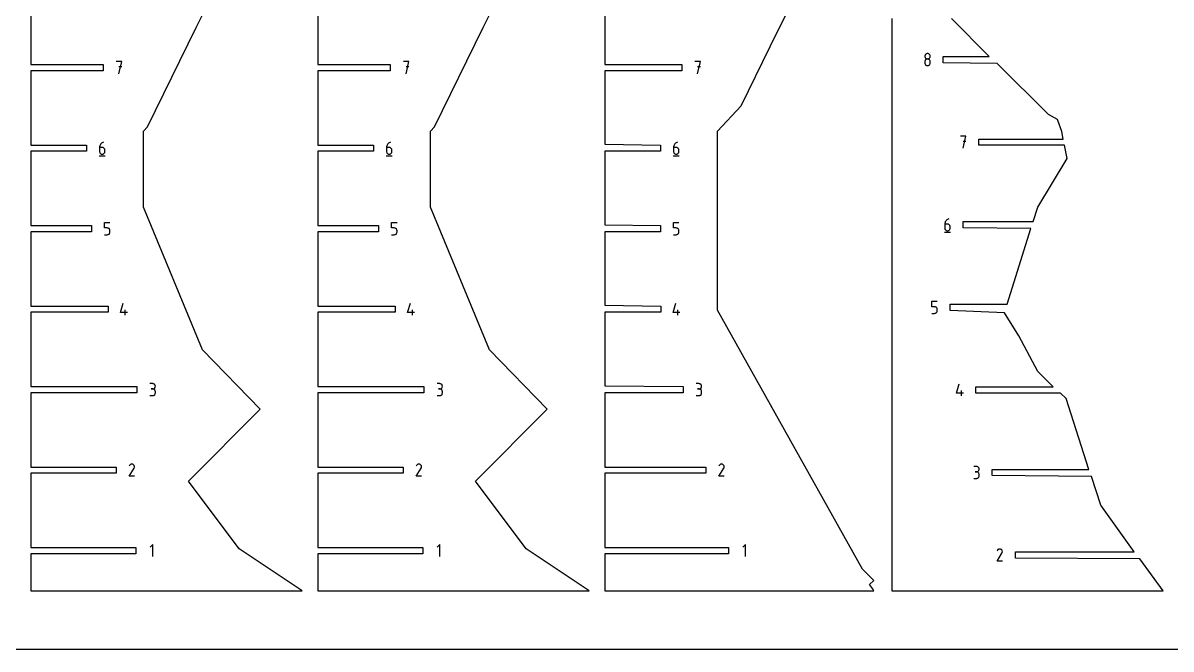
# Model space of a CAD drawing. Extents: x 0 to 980, y 0 to 700.
# Drawn here: x 238.7 to 467.4, y 0 to 124.7 of the extents above; entities that cross this region are included whole.
import ezdxf

# ---------------------------------------------------------------- set-up
doc = ezdxf.new("R2010")
doc.units = 0

msp = doc.modelspace()

# ---------------------------------------------------------------- linework, layer by layer
at = {"layer": 'annotation', "color": 1}
for p, q in [((258.364781, 117.043771), (257.29753, 117.043771)), ((257.831231, 114.643771), (258.364781, 117.043771)), ((315.539846, 117.043746), (314.472594, 117.043746)), ((315.006295, 114.643746), (315.539846, 117.043746)), ((373.636908, 117.043776), (372.569656, 117.043776)), ((373.103357, 114.643776), (373.636908, 117.043776)), ((418.371721, 118.202664), (418.363121, 118.107234)), ((418.363121, 118.107234), (418.363121, 118.107234)), ((418.363121, 118.107234), (418.371726, 118.011356)), ((418.371721, 117.135815), (418.363121, 117.039982)), ((418.363121, 117.039982), (418.363121, 116.774486)), ((418.363121, 116.774486), (418.363121, 116.774486)), ((418.363121, 116.774486), (418.371726, 116.67866)), ((418.396509, 118.292578), (418.371721, 118.202664)), ((418.396509, 117.226043), (418.371721, 117.135815)), ((418.371726, 118.011356), (418.396527, 117.921094)), ((418.371726, 116.67866), (418.396527, 116.588535)), ((418.435972, 118.37545), (418.396509, 118.292578)), ((418.435972, 117.309152), (418.396509, 117.226043)), ((418.396527, 117.921094), (418.436006, 117.837959)), ((418.488595, 118.449757), (418.435972, 118.37545)), ((418.488595, 117.383628), (418.435972, 117.309152)), ((418.436006, 117.837959), (418.488644, 117.763464)), ((418.552861, 118.513973), (418.488595, 118.449757)), ((418.552861, 117.447957), (418.488595, 117.383628)), ((418.488644, 117.763464), (418.552923, 117.699122)), ((418.627257, 118.566573), (418.552861, 118.513973)), ((418.627257, 117.500626), (418.552861, 117.447957)), ((418.552923, 117.699122), (418.627324, 117.646446)), ((418.710267, 118.606033), (418.627257, 118.566573)), ((418.710267, 117.540121), (418.627257, 117.500626)), ((418.627324, 117.646446), (418.710328, 117.606947)), ((418.800376, 118.630827), (418.710267, 118.606033)), ((418.800376, 117.564927), (418.710267, 117.540121)), ((418.710328, 117.606947), (418.800416, 117.582138)), ((418.89607, 118.63943), (418.800376, 118.630827)), ((418.89607, 117.573533), (418.800376, 117.564927)), ((418.800416, 117.582138), (418.89607, 117.573533)), ((418.991763, 118.630827), (418.89607, 118.63943)), ((418.89607, 118.63943), (418.89607, 118.63943)), ((418.89607, 117.573533), (418.991724, 117.582138)), ((418.991763, 117.564932), (418.89607, 117.573533)), ((418.89607, 117.573533), (418.89607, 117.573533)), ((418.89607, 117.573533), (418.89607, 117.573533)), ((418.991724, 117.582138), (419.081812, 117.606947)), ((419.081873, 118.606033), (418.991763, 118.630827)), ((419.081873, 117.540138), (418.991763, 117.564932)), ((419.081812, 117.606947), (419.164816, 117.646446)), ((419.164883, 118.566573), (419.081873, 118.606033)), ((419.164883, 117.500659), (419.081873, 117.540138)), ((419.164816, 117.646446), (419.239216, 117.699122)), ((419.239278, 118.513973), (419.164883, 118.566573)), ((419.239278, 117.448006), (419.164883, 117.500659)), ((419.239216, 117.699122), (419.303495, 117.763464)), ((419.303545, 118.449757), (419.239278, 118.513973)), ((419.303545, 117.383689), (419.239278, 117.448006)), ((419.303495, 117.763464), (419.356134, 117.837959)), ((419.356167, 118.37545), (419.303545, 118.449757)), ((419.356167, 117.309219), (419.303545, 117.383689)), ((419.356134, 117.837959), (419.395613, 117.921094)), ((419.39563, 118.292578), (419.356167, 118.37545)), ((419.39563, 117.226104), (419.356167, 117.309219)), ((419.395613, 117.921094), (419.420414, 118.011356)), ((419.395613, 116.588535), (419.420414, 116.67866)), ((419.420419, 118.202664), (419.39563, 118.292578)), ((419.420419, 117.135855), (419.39563, 117.226104)), ((419.420414, 118.011356), (419.429018, 118.107234)), ((419.420414, 116.67866), (419.429018, 116.774486)), ((419.429018, 118.107234), (419.420419, 118.202664)), ((419.429018, 117.039982), (419.420419, 117.135855)), ((419.429018, 118.107234), (419.429018, 118.107234)), ((419.429018, 116.774486), (419.429018, 117.039982)), ((419.429018, 117.039982), (419.429018, 117.039982)), ((258.364781, 115.975014), (257.831231, 115.975014)), ((315.539846, 115.974989), (315.006295, 115.974989)), ((373.636908, 115.975019), (373.103357, 115.975019)), ((418.396527, 116.588535), (418.436006, 116.505601)), ((418.436006, 116.505601), (418.488644, 116.431344)), ((418.488644, 116.431344), (418.552923, 116.367252)), ((418.552923, 116.367252), (418.627324, 116.314812)), ((418.627324, 116.314812), (418.710328, 116.275514)), ((418.710328, 116.275514), (418.800416, 116.250844)), ((418.800416, 116.250844), (418.89607, 116.24229)), ((418.89607, 116.24229), (418.991724, 116.250844)), ((418.89607, 116.24229), (418.89607, 116.24229)), ((418.991724, 116.250844), (419.081812, 116.275514)), ((419.081812, 116.275514), (419.164816, 116.314812)), ((419.164816, 116.314812), (419.239216, 116.367252)), ((419.239216, 116.367252), (419.303495, 116.431344)), ((419.303495, 116.431344), (419.356134, 116.505601)), ((419.356134, 116.505601), (419.395613, 116.588535)), ((254.230542, 100.663782), (254.136798, 100.53859)), ((254.341177, 100.774886), (254.230542, 100.663782)), ((254.467264, 100.86997), (254.341177, 100.774886)), ((254.607364, 100.9471), (254.467264, 100.86997)), ((254.760041, 101.004344), (254.607364, 100.9471)), ((254.760041, 101.004344), (254.760041, 101.004344)), ((311.405597, 100.663757), (311.311853, 100.538565)), ((311.516231, 100.774861), (311.405597, 100.663757)), ((311.642318, 100.869944), (311.516231, 100.774861)), ((311.782418, 100.947074), (311.642318, 100.869944)), ((311.935095, 101.004319), (311.782418, 100.947074)), ((311.935095, 101.004319), (311.935095, 101.004319)), ((368.580652, 100.663788), (368.486908, 100.538595)), ((368.691286, 100.774892), (368.580652, 100.663788)), ((368.817373, 100.869975), (368.691286, 100.774892)), ((368.957474, 100.947105), (368.817373, 100.869975)), ((369.11015, 101.004349), (368.957474, 100.947105)), ((369.11015, 101.004349), (369.11015, 101.004349)), ((426.519007, 102.190454), (425.451755, 102.190454)), ((425.985456, 99.790454), (426.519007, 102.190454)), ((426.519007, 101.121697), (425.985456, 101.121697)), ((253.97129, 100.097808), (253.959489, 99.935587)), ((253.959489, 99.935587), (253.959489, 99.137895)), ((254.492437, 99.935587), (253.959489, 99.935587)), ((253.959489, 99.137895), (253.959489, 99.137895)), ((253.959489, 99.137895), (253.968093, 99.042022)), ((253.968093, 99.042022), (253.992894, 98.951773)), ((254.005734, 100.25367), (253.97129, 100.097808)), ((253.992894, 98.951773), (254.032374, 98.868658)), ((254.061383, 100.401242), (254.005734, 100.25367)), ((254.032374, 98.868658), (254.085012, 98.794187)), ((254.136798, 100.53859), (254.061383, 100.401242)), ((254.085012, 98.794187), (254.149291, 98.729871)), ((254.149291, 98.729871), (254.223691, 98.677218)), ((254.223691, 98.677218), (254.306695, 98.637739)), ((254.306695, 98.637739), (254.396783, 98.612944)), ((254.396783, 98.612944), (254.492437, 98.604344)), ((254.58829, 99.927033), (254.492437, 99.935587)), ((254.492437, 98.604344), (254.58829, 98.612944)), ((254.492437, 98.604344), (254.492437, 98.604344)), ((254.678483, 99.902363), (254.58829, 99.927033)), ((254.58829, 98.612944), (254.678483, 98.637739)), ((254.761518, 99.863064), (254.678483, 99.902363)), ((254.678483, 98.637739), (254.761518, 98.677218)), ((254.835894, 99.810625), (254.761518, 99.863064)), ((254.761518, 98.677218), (254.835894, 98.729871)), ((254.900111, 99.746533), (254.835894, 99.810625)), ((254.835894, 98.729871), (254.900111, 98.794187)), ((254.952668, 99.672276), (254.900111, 99.746533)), ((254.900111, 98.794187), (254.952668, 98.868658)), ((254.992067, 99.589341), (254.952668, 99.672276)), ((254.952668, 98.868658), (254.992067, 98.951773)), ((255.016806, 99.499217), (254.992067, 99.589341)), ((254.992067, 98.951773), (255.016806, 99.042022)), ((255.025386, 99.403391), (255.016806, 99.499217)), ((255.016806, 99.042022), (255.025386, 99.137895)), ((255.025386, 99.137895), (255.025386, 99.403391)), ((255.025386, 99.403391), (255.025386, 99.403391)), ((311.146344, 100.097783), (311.134543, 99.935562)), ((311.134543, 99.935562), (311.134543, 99.13787)), ((311.667492, 99.935562), (311.134543, 99.935562)), ((311.134543, 99.13787), (311.134543, 99.13787)), ((311.134543, 99.13787), (311.143148, 99.041997)), ((311.143148, 99.041997), (311.167949, 98.951748)), ((311.180788, 100.253645), (311.146344, 100.097783)), ((311.167949, 98.951748), (311.207428, 98.868633)), ((311.236437, 100.401217), (311.180788, 100.253645)), ((311.207428, 98.868633), (311.260066, 98.794162)), ((311.311853, 100.538565), (311.236437, 100.401217)), ((311.260066, 98.794162), (311.324345, 98.729845)), ((311.324345, 98.729845), (311.398746, 98.677193)), ((311.398746, 98.677193), (311.48175, 98.637714)), ((311.48175, 98.637714), (311.571838, 98.612919)), ((311.571838, 98.612919), (311.667492, 98.604319)), ((311.763344, 99.927008), (311.667492, 99.935562)), ((311.667492, 98.604319), (311.763344, 98.612919)), ((311.667492, 98.604319), (311.667492, 98.604319)), ((311.853537, 99.902338), (311.763344, 99.927008)), ((311.763344, 98.612919), (311.853537, 98.637714)), ((311.936572, 99.863039), (311.853537, 99.902338)), ((311.853537, 98.637714), (311.936572, 98.677193)), ((312.010948, 99.8106), (311.936572, 99.863039)), ((311.936572, 98.677193), (312.010948, 98.729845)), ((312.075165, 99.746508), (312.010948, 99.8106)), ((312.010948, 98.729845), (312.075165, 98.794162)), ((312.127723, 99.672251), (312.075165, 99.746508)), ((312.075165, 98.794162), (312.127723, 98.868633)), ((312.167121, 99.589316), (312.127723, 99.672251)), ((312.127723, 98.868633), (312.167121, 98.951748)), ((312.191861, 99.499192), (312.167121, 99.589316)), ((312.167121, 98.951748), (312.191861, 99.041997)), ((312.20044, 99.403366), (312.191861, 99.499192)), ((312.191861, 99.041997), (312.20044, 99.13787)), ((312.20044, 99.13787), (312.20044, 99.403366)), ((312.20044, 99.403366), (312.20044, 99.403366)), ((368.321399, 100.097813), (368.309598, 99.935592)), ((368.309598, 99.935592), (368.309598, 99.1379)), ((368.842547, 99.935592), (368.309598, 99.935592)), ((368.309598, 99.1379), (368.309598, 99.1379)), ((368.309598, 99.1379), (368.318203, 99.042027)), ((368.318203, 99.042027), (368.343004, 98.951778)), ((368.355843, 100.253676), (368.321399, 100.097813)), ((368.343004, 98.951778), (368.382483, 98.868664)), ((368.411492, 100.401247), (368.355843, 100.253676)), ((368.382483, 98.868664), (368.435121, 98.794193)), ((368.486908, 100.538595), (368.411492, 100.401247)), ((368.435121, 98.794193), (368.4994, 98.729876)), ((368.4994, 98.729876), (368.573801, 98.677223)), ((368.573801, 98.677223), (368.656805, 98.637744)), ((368.656805, 98.637744), (368.746893, 98.61295)), ((368.746893, 98.61295), (368.842547, 98.604349)), ((368.938399, 99.927038), (368.842547, 99.935592)), ((368.842547, 98.604349), (368.938399, 98.61295)), ((368.842547, 98.604349), (368.842547, 98.604349)), ((369.028592, 99.902368), (368.938399, 99.927038)), ((368.938399, 98.61295), (369.028592, 98.637744)), ((369.111627, 99.86307), (369.028592, 99.902368)), ((369.028592, 98.637744), (369.111627, 98.677223)), ((369.186003, 99.810631), (369.111627, 99.86307)), ((369.111627, 98.677223), (369.186003, 98.729876)), ((369.25022, 99.746539), (369.186003, 99.810631)), ((369.186003, 98.729876), (369.25022, 98.794193)), ((369.302778, 99.672281), (369.25022, 99.746539)), ((369.25022, 98.794193), (369.302778, 98.868664)), ((369.342176, 99.589347), (369.302778, 99.672281)), ((369.302778, 98.868664), (369.342176, 98.951778)), ((369.366916, 99.499222), (369.342176, 99.589347)), ((369.342176, 98.951778), (369.366916, 99.042027)), ((369.375495, 99.403396), (369.366916, 99.499222)), ((369.366916, 99.042027), (369.375495, 99.1379)), ((369.375495, 99.1379), (369.375495, 99.403396)), ((369.375495, 99.403396), (369.375495, 99.403396)), ((253.892738, 98.304344), (255.092738, 98.304344)), ((311.067793, 98.304319), (312.267793, 98.304319)), ((368.242848, 98.304349), (369.442848, 98.304349)), ((254.969433, 83.89616), (254.969433, 84.964917)), ((254.969433, 84.964917), (256.035331, 84.964917)), ((312.144522, 83.896135), (312.144522, 84.964892)), ((312.144522, 84.964892), (313.21042, 84.964892)), ((368.309594, 83.896165), (368.309594, 84.964922)), ((368.309594, 84.964922), (369.375491, 84.964922)), ((422.347681, 84.832007), (422.335881, 84.669786)), ((422.335881, 84.669786), (422.335881, 83.872094)), ((422.868829, 84.669786), (422.335881, 84.669786)), ((422.382126, 84.987869), (422.347681, 84.832007)), ((422.437774, 85.135441), (422.382126, 84.987869)), ((422.51319, 85.272789), (422.437774, 85.135441)), ((422.606934, 85.397981), (422.51319, 85.272789)), ((422.717569, 85.509085), (422.606934, 85.397981)), ((422.843655, 85.604168), (422.717569, 85.509085)), ((422.983756, 85.681299), (422.843655, 85.604168)), ((422.964681, 84.661232), (422.868829, 84.669786)), ((423.054875, 84.636562), (422.964681, 84.661232)), ((423.136432, 85.738543), (422.983756, 85.681299)), ((423.13791, 84.597263), (423.054875, 84.636562)), ((423.136432, 85.738543), (423.136432, 85.738543)), ((255.502382, 83.89616), (254.969433, 83.89616)), ((254.969433, 82.564917), (255.502382, 82.564917)), ((255.598076, 83.887606), (255.502382, 83.89616)), ((255.502382, 82.564917), (255.598036, 82.573517)), ((255.502382, 82.564917), (255.502382, 82.564917)), ((255.598036, 82.573517), (255.688124, 82.598312)), ((255.688185, 83.862936), (255.598076, 83.887606)), ((255.688124, 82.598312), (255.771128, 82.637791)), ((255.771195, 83.823637), (255.688185, 83.862936)), ((255.771128, 82.637791), (255.845529, 82.690443)), ((255.845591, 83.771198), (255.771195, 83.823637)), ((255.845529, 82.690443), (255.909808, 82.75476)), ((255.909857, 83.707106), (255.845591, 83.771198)), ((255.909808, 82.75476), (255.962446, 82.829231)), ((255.962479, 83.632849), (255.909857, 83.707106)), ((255.962446, 82.829231), (256.001925, 82.912346)), ((256.001942, 83.549914), (255.962479, 83.632849)), ((256.001925, 82.912346), (256.026726, 83.002595)), ((256.026731, 83.45979), (256.001942, 83.549914)), ((256.026726, 83.002595), (256.035331, 83.098468)), ((256.035331, 83.363964), (256.026731, 83.45979)), ((256.035331, 83.098468), (256.035331, 83.363964)), ((256.035331, 83.363964), (256.035331, 83.363964)), ((312.677471, 83.896135), (312.144522, 83.896135)), ((312.144522, 82.564892), (312.677471, 82.564892)), ((312.773164, 83.887581), (312.677471, 83.896135)), ((312.677471, 82.564892), (312.773125, 82.573492)), ((312.677471, 82.564892), (312.677471, 82.564892)), ((312.773125, 82.573492), (312.863213, 82.598287)), ((312.863274, 83.86291), (312.773164, 83.887581)), ((312.863213, 82.598287), (312.946217, 82.637765)), ((312.946284, 83.823612), (312.863274, 83.86291)), ((312.946217, 82.637765), (313.020618, 82.690418)), ((313.020679, 83.771173), (312.946284, 83.823612)), ((313.020618, 82.690418), (313.084896, 82.754735)), ((313.084946, 83.707081), (313.020679, 83.771173)), ((313.084896, 82.754735), (313.137535, 82.829206)), ((313.137568, 83.632824), (313.084946, 83.707081)), ((313.137535, 82.829206), (313.177014, 82.912321)), ((313.177031, 83.549889), (313.137568, 83.632824)), ((313.177014, 82.912321), (313.201815, 83.00257)), ((313.20182, 83.459765), (313.177031, 83.549889)), ((313.201815, 83.00257), (313.21042, 83.098442)), ((313.21042, 83.363938), (313.20182, 83.459765)), ((313.21042, 83.098442), (313.21042, 83.363938)), ((313.21042, 83.363938), (313.21042, 83.363938)), ((368.842543, 83.896165), (368.309594, 83.896165)), ((368.309594, 82.564922), (368.842543, 82.564922)), ((368.938236, 83.887611), (368.842543, 83.896165)), ((368.842543, 82.564922), (368.938197, 82.573522)), ((368.842543, 82.564922), (368.842543, 82.564922)), ((368.938197, 82.573522), (369.028285, 82.598317)), ((369.028345, 83.862941), (368.938236, 83.887611)), ((369.028285, 82.598317), (369.111289, 82.637796)), ((369.111355, 83.823642), (369.028345, 83.862941)), ((369.111289, 82.637796), (369.185689, 82.690449)), ((369.185751, 83.771203), (369.111355, 83.823642)), ((369.185689, 82.690449), (369.249968, 82.754765)), ((369.250018, 83.707111), (369.185751, 83.771203)), ((369.249968, 82.754765), (369.302607, 82.829236)), ((369.30264, 83.632854), (369.250018, 83.707111)), ((369.302607, 82.829236), (369.342086, 82.912351)), ((369.342103, 83.549919), (369.30264, 83.632854)), ((369.342086, 82.912351), (369.366887, 83.0026)), ((369.366892, 83.459795), (369.342103, 83.549919)), ((369.366887, 83.0026), (369.375491, 83.098473)), ((369.375491, 83.363969), (369.366892, 83.459795)), ((369.375491, 83.098473), (369.375491, 83.363969)), ((369.375491, 83.363969), (369.375491, 83.363969)), ((422.26913, 83.038543), (423.46913, 83.038543)), ((422.335881, 83.872094), (422.335881, 83.872094)), ((422.335881, 83.872094), (422.344485, 83.776221)), ((422.344485, 83.776221), (422.369286, 83.685972)), ((422.369286, 83.685972), (422.408765, 83.602857)), ((422.408765, 83.602857), (422.461404, 83.528386)), ((422.461404, 83.528386), (422.525683, 83.46407)), ((422.525683, 83.46407), (422.600083, 83.411417)), ((422.600083, 83.411417), (422.683087, 83.371938)), ((422.683087, 83.371938), (422.773175, 83.347143)), ((422.773175, 83.347143), (422.868829, 83.338543)), ((422.868829, 83.338543), (422.964681, 83.347143)), ((422.868829, 83.338543), (422.868829, 83.338543)), ((422.964681, 83.347143), (423.054875, 83.371938)), ((423.054875, 83.371938), (423.13791, 83.411417)), ((423.212286, 84.544824), (423.13791, 84.597263)), ((423.13791, 83.411417), (423.212286, 83.46407)), ((423.276502, 84.480732), (423.212286, 84.544824)), ((423.212286, 83.46407), (423.276502, 83.528386)), ((423.32906, 84.406475), (423.276502, 84.480732)), ((423.276502, 83.528386), (423.32906, 83.602857)), ((423.368459, 84.32354), (423.32906, 84.406475)), ((423.32906, 83.602857), (423.368459, 83.685972)), ((423.393198, 84.233416), (423.368459, 84.32354)), ((423.368459, 83.685972), (423.393198, 83.776221)), ((423.401778, 84.13759), (423.393198, 84.233416)), ((423.393198, 83.776221), (423.401778, 83.872094)), ((423.401778, 83.872094), (423.401778, 84.13759)), ((423.401778, 84.13759), (423.401778, 84.13759)), ((258.158869, 67.05904), (258.691065, 68.92549)), ((315.334003, 67.059015), (315.866199, 68.925464)), ((368.204192, 67.059046), (368.736388, 68.925495)), ((419.752459, 68.217875), (419.752459, 69.286632)), ((419.752459, 69.286632), (420.818357, 69.286632)), ((259.491467, 67.05904), (258.158869, 67.05904)), ((259.092019, 66.52549), (259.092019, 67.591387)), ((316.6666, 67.059015), (315.334003, 67.059015)), ((316.267152, 66.525464), (316.267152, 67.591362)), ((369.53679, 67.059046), (368.204192, 67.059046)), ((369.137342, 66.525495), (369.137342, 67.591392)), ((420.285408, 68.217875), (419.752459, 68.217875)), ((419.752459, 66.886632), (420.285408, 66.886632)), ((420.381101, 68.209321), (420.285408, 68.217875)), ((420.285408, 66.886632), (420.381062, 66.895232)), ((420.285408, 66.886632), (420.285408, 66.886632)), ((420.381062, 66.895232), (420.47115, 66.920027)), ((420.471211, 68.184651), (420.381101, 68.209321)), ((420.47115, 66.920027), (420.554154, 66.959506)), ((420.554221, 68.145352), (420.471211, 68.184651)), ((420.554154, 66.959506), (420.628554, 67.012158)), ((420.628616, 68.092913), (420.554221, 68.145352)), ((420.628554, 67.012158), (420.692833, 67.076475)), ((420.692883, 68.028821), (420.628616, 68.092913)), ((420.692833, 67.076475), (420.745472, 67.150946)), ((420.745505, 67.954564), (420.692883, 68.028821)), ((420.745472, 67.150946), (420.784951, 67.234061)), ((420.784968, 67.871629), (420.745505, 67.954564)), ((420.784951, 67.234061), (420.809752, 67.32431)), ((420.809757, 67.781505), (420.784968, 67.871629)), ((420.809752, 67.32431), (420.818357, 67.420183)), ((420.818357, 67.685679), (420.809757, 67.781505)), ((420.818357, 67.420183), (420.818357, 67.685679)), ((420.818357, 67.685679), (420.818357, 67.685679)), ((264.538778, 52.883278), (264.005829, 52.883278)), ((264.63463, 52.874675), (264.538778, 52.883278)), ((264.724824, 52.849881), (264.63463, 52.874675)), ((264.807858, 52.810421), (264.724824, 52.849881)), ((264.882234, 52.757821), (264.807858, 52.810421)), ((264.946451, 52.693605), (264.882234, 52.757821)), ((264.999009, 52.619298), (264.946451, 52.693605)), ((265.038408, 52.536426), (264.999009, 52.619298)), ((321.713958, 52.883253), (321.181009, 52.883253)), ((321.80981, 52.874649), (321.713958, 52.883253)), ((321.900003, 52.849855), (321.80981, 52.874649)), ((321.983038, 52.810396), (321.900003, 52.849855)), ((322.057414, 52.757796), (321.983038, 52.810396)), ((322.121631, 52.69358), (322.057414, 52.757796)), ((322.174189, 52.619273), (322.121631, 52.69358)), ((322.213587, 52.5364), (322.174189, 52.619273)), ((373.361123, 52.883283), (372.828174, 52.883283)), ((373.456975, 52.87468), (373.361123, 52.883283)), ((373.547169, 52.849886), (373.456975, 52.87468)), ((373.630203, 52.810426), (373.547169, 52.849886)), ((373.704579, 52.757826), (373.630203, 52.810426)), ((373.768796, 52.69361), (373.704579, 52.757826)), ((373.821354, 52.619303), (373.768796, 52.69361)), ((373.860753, 52.536431), (373.821354, 52.619303)), ((424.695296, 50.968272), (425.227492, 52.834721)), ((264.005829, 50.486138), (264.538778, 50.486138)), ((264.538778, 51.817381), (264.271927, 51.817381)), ((264.271927, 51.817381), (264.538778, 51.817381)), ((264.538778, 51.817381), (264.63463, 51.825986)), ((264.63463, 51.808777), (264.538778, 51.817381)), ((264.538778, 51.817381), (264.538778, 51.817381)), ((264.538778, 50.486138), (264.63463, 50.494736)), ((264.538778, 50.486138), (264.538778, 50.486138)), ((264.63463, 51.825986), (264.724824, 51.850795)), ((264.724824, 51.783983), (264.63463, 51.808777)), ((264.63463, 50.494736), (264.724824, 50.519518)), ((264.724824, 51.850795), (264.807858, 51.890293)), ((264.807858, 51.744524), (264.724824, 51.783983)), ((264.724824, 50.519518), (264.807858, 50.558961)), ((264.807858, 51.890293), (264.882234, 51.94297)), ((264.882234, 51.691924), (264.807858, 51.744524)), ((264.807858, 50.558961), (264.882234, 50.611545)), ((264.882234, 51.94297), (264.946451, 52.007312)), ((264.946451, 51.627708), (264.882234, 51.691924)), ((264.882234, 50.611545), (264.946451, 50.675749)), ((264.946451, 52.007312), (264.999009, 52.081806)), ((264.999009, 51.553401), (264.946451, 51.627708)), ((264.946451, 50.675749), (264.999009, 50.750051)), ((264.999009, 52.081806), (265.038408, 52.164941)), ((265.038408, 51.470528), (264.999009, 51.553401)), ((264.999009, 50.750051), (265.038408, 50.83293)), ((265.063147, 52.446512), (265.038408, 52.536426)), ((265.038408, 52.164941), (265.063147, 52.255204)), ((265.063147, 51.380614), (265.038408, 51.470528)), ((265.038408, 50.83293), (265.063147, 50.922864)), ((265.071727, 52.351082), (265.063147, 52.446512)), ((265.063147, 52.255204), (265.071727, 52.351082)), ((265.071727, 51.285185), (265.063147, 51.380614)), ((265.063147, 50.922864), (265.071727, 51.018334)), ((265.071727, 52.351082), (265.071727, 52.351082)), ((265.071727, 51.018334), (265.071727, 51.285185)), ((265.071727, 51.285185), (265.071727, 51.285185)), ((321.181009, 50.486112), (321.713958, 50.486112)), ((321.713958, 51.817355), (321.447107, 51.817355)), ((321.447107, 51.817355), (321.713958, 51.817355)), ((321.713958, 51.817355), (321.80981, 51.825961)), ((321.80981, 51.808752), (321.713958, 51.817355)), ((321.713958, 51.817355), (321.713958, 51.817355)), ((321.713958, 50.486112), (321.80981, 50.494711)), ((321.713958, 50.486112), (321.713958, 50.486112)), ((321.80981, 51.825961), (321.900003, 51.850769)), ((321.900003, 51.783958), (321.80981, 51.808752)), ((321.80981, 50.494711), (321.900003, 50.519493)), ((321.900003, 51.850769), (321.983038, 51.890268)), ((321.983038, 51.744498), (321.900003, 51.783958)), ((321.900003, 50.519493), (321.983038, 50.558936)), ((321.983038, 51.890268), (322.057414, 51.942945)), ((322.057414, 51.691898), (321.983038, 51.744498)), ((321.983038, 50.558936), (322.057414, 50.61152)), ((322.057414, 51.942945), (322.121631, 52.007287)), ((322.121631, 51.627682), (322.057414, 51.691898)), ((322.057414, 50.61152), (322.121631, 50.675724)), ((322.121631, 52.007287), (322.174189, 52.081781)), ((322.174189, 51.553376), (322.121631, 51.627682)), ((322.121631, 50.675724), (322.174189, 50.750025)), ((322.174189, 52.081781), (322.213587, 52.164916)), ((322.213587, 51.470503), (322.174189, 51.553376)), ((322.174189, 50.750025), (322.213587, 50.832904)), ((322.238326, 52.446487), (322.213587, 52.5364)), ((322.213587, 52.164916), (322.238326, 52.255179)), ((322.238326, 51.380589), (322.213587, 51.470503)), ((322.213587, 50.832904), (322.238326, 50.922839)), ((322.246906, 52.351057), (322.238326, 52.446487)), ((322.238326, 52.255179), (322.246906, 52.351057)), ((322.246906, 51.285159), (322.238326, 51.380589)), ((322.238326, 50.922839), (322.246906, 51.018309)), ((322.246906, 52.351057), (322.246906, 52.351057)), ((322.246906, 51.018309), (322.246906, 51.285159)), ((322.246906, 51.285159), (322.246906, 51.285159)), ((372.828174, 50.486143), (373.361123, 50.486143)), ((373.361123, 51.817386), (373.094273, 51.817386)), ((373.094273, 51.817386), (373.361123, 51.817386)), ((373.361123, 51.817386), (373.456975, 51.825991)), ((373.456975, 51.808782), (373.361123, 51.817386)), ((373.361123, 51.817386), (373.361123, 51.817386)), ((373.361123, 50.486143), (373.456975, 50.494742)), ((373.361123, 50.486143), (373.361123, 50.486143)), ((373.456975, 51.825991), (373.547169, 51.8508)), ((373.547169, 51.783988), (373.456975, 51.808782)), ((373.456975, 50.494742), (373.547169, 50.519523)), ((373.547169, 51.8508), (373.630203, 51.890299)), ((373.630203, 51.744529), (373.547169, 51.783988)), ((373.547169, 50.519523), (373.630203, 50.558966)), ((373.630203, 51.890299), (373.704579, 51.942975)), ((373.704579, 51.691929), (373.630203, 51.744529)), ((373.630203, 50.558966), (373.704579, 50.611551)), ((373.704579, 51.942975), (373.768796, 52.007317)), ((373.768796, 51.627713), (373.704579, 51.691929)), ((373.704579, 50.611551), (373.768796, 50.675754)), ((373.768796, 52.007317), (373.821354, 52.081812)), ((373.821354, 51.553406), (373.768796, 51.627713)), ((373.768796, 50.675754), (373.821354, 50.750056)), ((373.821354, 52.081812), (373.860753, 52.164947)), ((373.860753, 51.470533), (373.821354, 51.553406)), ((373.821354, 50.750056), (373.860753, 50.832935)), ((373.885492, 52.446517), (373.860753, 52.536431)), ((373.860753, 52.164947), (373.885492, 52.255209)), ((373.885492, 51.38062), (373.860753, 51.470533)), ((373.860753, 50.832935), (373.885492, 50.92287)), ((373.894072, 52.351087), (373.885492, 52.446517)), ((373.885492, 52.255209), (373.894072, 52.351087)), ((373.894072, 51.28519), (373.885492, 51.38062)), ((373.885492, 50.92287), (373.894072, 51.018339)), ((373.894072, 52.351087), (373.894072, 52.351087)), ((373.894072, 51.018339), (373.894072, 51.28519)), ((373.894072, 51.28519), (373.894072, 51.28519)), ((426.027893, 50.968272), (424.695296, 50.968272)), ((425.628445, 50.434721), (425.628445, 51.500618)), ((259.976106, 36.658521), (259.920566, 36.579765)), ((260.042741, 36.724264), (259.976106, 36.658521)), ((260.118445, 36.776468), (260.042741, 36.724264)), ((260.201191, 36.814605), (260.118445, 36.776468)), ((260.288953, 36.838151), (260.201191, 36.814605)), ((260.379704, 36.846577), (260.288953, 36.838151)), ((260.471418, 36.839358), (260.379704, 36.846577)), ((260.562068, 36.815966), (260.471418, 36.839358)), ((260.649627, 36.775877), (260.562068, 36.815966)), ((260.727939, 36.720268), (260.649627, 36.775877)), ((260.649627, 36.775877), (260.649627, 36.775877)), ((260.793416, 36.653537), (260.727939, 36.720268)), ((260.845476, 36.577731), (260.793416, 36.653537)), ((317.151046, 36.658496), (317.095506, 36.57974)), ((317.217681, 36.724239), (317.151046, 36.658496)), ((317.293385, 36.776443), (317.217681, 36.724239)), ((317.376131, 36.81458), (317.293385, 36.776443)), ((317.463893, 36.838125), (317.376131, 36.81458)), ((317.554644, 36.846552), (317.463893, 36.838125)), ((317.646358, 36.839332), (317.554644, 36.846552)), ((317.737008, 36.815941), (317.646358, 36.839332)), ((317.824567, 36.775852), (317.737008, 36.815941)), ((317.902879, 36.720243), (317.824567, 36.775852)), ((317.824567, 36.775852), (317.824567, 36.775852)), ((317.968356, 36.653512), (317.902879, 36.720243)), ((318.020416, 36.577705), (317.968356, 36.653512)), ((377.445838, 36.658526), (377.390298, 36.57977)), ((377.512473, 36.72427), (377.445838, 36.658526)), ((377.588177, 36.776473), (377.512473, 36.72427)), ((377.670923, 36.814611), (377.588177, 36.776473)), ((377.758685, 36.838156), (377.670923, 36.814611)), ((377.849436, 36.846582), (377.758685, 36.838156)), ((377.94115, 36.839363), (377.849436, 36.846582)), ((378.0318, 36.815972), (377.94115, 36.839363)), ((378.119358, 36.775882), (378.0318, 36.815972)), ((378.19767, 36.720273), (378.119358, 36.775882)), ((378.119358, 36.775882), (378.119358, 36.775882)), ((378.263148, 36.653543), (378.19767, 36.720273)), ((378.315208, 36.577736), (378.263148, 36.653543)), ((259.849075, 34.446616), (260.833999, 36.032217)), ((260.914972, 34.446616), (259.849075, 34.446616)), ((259.920566, 36.579765), (259.85058, 36.445512)), ((260.833999, 36.032217), (260.835176, 36.033674)), ((260.833999, 36.032217), (260.833999, 36.032217)), ((260.835176, 36.033674), (260.836305, 36.035144)), ((260.836305, 36.035144), (260.837394, 36.036638)), ((260.837394, 36.036638), (260.838448, 36.038169)), ((260.838448, 36.038169), (260.839477, 36.03975)), ((260.839477, 36.03975), (260.840487, 36.041393)), ((260.840487, 36.041393), (260.841486, 36.04311)), ((260.841486, 36.04311), (260.842482, 36.044914)), ((260.842482, 36.044914), (260.843481, 36.046816)), ((260.843481, 36.046816), (260.884148, 36.134133)), ((260.843481, 36.046816), (260.843481, 36.046816)), ((260.883538, 36.494892), (260.845476, 36.577731)), ((260.907018, 36.407069), (260.883538, 36.494892)), ((260.884148, 36.134133), (260.907905, 36.224643)), ((260.915334, 36.316304), (260.907018, 36.407069)), ((260.907905, 36.224643), (260.915334, 36.316304)), ((317.024015, 34.446591), (318.008939, 36.032192)), ((318.089912, 34.446591), (317.024015, 34.446591)), ((317.095506, 36.57974), (317.02552, 36.445487)), ((318.008939, 36.032192), (318.010116, 36.033649)), ((318.008939, 36.032192), (318.008939, 36.032192)), ((318.010116, 36.033649), (318.011245, 36.035118)), ((318.011245, 36.035118), (318.012334, 36.036612)), ((318.012334, 36.036612), (318.013388, 36.038144)), ((318.013388, 36.038144), (318.014417, 36.039725)), ((318.014417, 36.039725), (318.015427, 36.041367)), ((318.015427, 36.041367), (318.016426, 36.043084)), ((318.016426, 36.043084), (318.017422, 36.044888)), ((318.017422, 36.044888), (318.018421, 36.046791)), ((318.018421, 36.046791), (318.059088, 36.134107)), ((318.018421, 36.046791), (318.018421, 36.046791)), ((318.058478, 36.494867), (318.020416, 36.577705)), ((318.081958, 36.407043), (318.058478, 36.494867)), ((318.059088, 36.134107), (318.082845, 36.224618)), ((318.090274, 36.316278), (318.081958, 36.407043)), ((318.082845, 36.224618), (318.090274, 36.316278)), ((377.318807, 34.446621), (378.303731, 36.032222)), ((378.384704, 34.446621), (377.318807, 34.446621)), ((377.390298, 36.57977), (377.320312, 36.445517)), ((378.303731, 36.032222), (378.304908, 36.033679)), ((378.303731, 36.032222), (378.303731, 36.032222)), ((378.304908, 36.033679), (378.306037, 36.035149)), ((378.306037, 36.035149), (378.307125, 36.036643)), ((378.307125, 36.036643), (378.30818, 36.038174)), ((378.30818, 36.038174), (378.309209, 36.039755)), ((378.309209, 36.039755), (378.310219, 36.041398)), ((378.310219, 36.041398), (378.311218, 36.043115)), ((378.311218, 36.043115), (378.312214, 36.044919)), ((378.312214, 36.044919), (378.313213, 36.046822)), ((378.313213, 36.046822), (378.35388, 36.134138)), ((378.313213, 36.046822), (378.313213, 36.046822)), ((378.35327, 36.494898), (378.315208, 36.577736)), ((378.37675, 36.407074), (378.35327, 36.494898)), ((378.35388, 36.134138), (378.377637, 36.224649)), ((378.385066, 36.316309), (378.37675, 36.407074)), ((378.377637, 36.224649), (378.385066, 36.316309)), ((428.624281, 36.380025), (428.091332, 36.380025)), ((428.624281, 35.314128), (428.35743, 35.314128)), ((428.35743, 35.314128), (428.624281, 35.314128)), ((428.720133, 36.371422), (428.624281, 36.380025)), ((428.624281, 35.314128), (428.720133, 35.322733)), ((428.720133, 35.305524), (428.624281, 35.314128)), ((428.624281, 35.314128), (428.624281, 35.314128)), ((428.810327, 36.346628), (428.720133, 36.371422)), ((428.720133, 35.322733), (428.810327, 35.347542)), ((428.810327, 35.28073), (428.720133, 35.305524)), ((428.893361, 36.307168), (428.810327, 36.346628)), ((428.810327, 35.347542), (428.893361, 35.387041)), ((428.893361, 35.241271), (428.810327, 35.28073)), ((428.967737, 36.254568), (428.893361, 36.307168)), ((428.893361, 35.387041), (428.967737, 35.439717)), ((428.967737, 35.188671), (428.893361, 35.241271)), ((429.031954, 36.190352), (428.967737, 36.254568)), ((428.967737, 35.439717), (429.031954, 35.504059)), ((429.031954, 35.124455), (428.967737, 35.188671)), ((429.084512, 36.116045), (429.031954, 36.190352)), ((429.031954, 35.504059), (429.084512, 35.578554)), ((429.084512, 35.050148), (429.031954, 35.124455)), ((429.123911, 36.033173), (429.084512, 36.116045)), ((429.084512, 35.578554), (429.123911, 35.661689)), ((429.123911, 34.967275), (429.084512, 35.050148)), ((429.084512, 34.246798), (429.123911, 34.329677)), ((429.14865, 35.943259), (429.123911, 36.033173)), ((429.123911, 35.661689), (429.14865, 35.751951)), ((429.14865, 34.877362), (429.123911, 34.967275)), ((429.123911, 34.329677), (429.14865, 34.419612)), ((429.15723, 35.847829), (429.14865, 35.943259)), ((429.14865, 35.751951), (429.15723, 35.847829)), ((429.15723, 34.781932), (429.14865, 34.877362)), ((429.14865, 34.419612), (429.15723, 34.515081)), ((429.15723, 35.847829), (429.15723, 35.847829)), ((429.15723, 34.515081), (429.15723, 34.781932)), ((429.15723, 34.781932), (429.15723, 34.781932)), ((428.091332, 33.982885), (428.624281, 33.982885)), ((428.624281, 33.982885), (428.720133, 33.991484)), ((428.624281, 33.982885), (428.624281, 33.982885)), ((428.720133, 33.991484), (428.810327, 34.016265)), ((428.810327, 34.016265), (428.893361, 34.055709)), ((428.893361, 34.055709), (428.967737, 34.108293)), ((428.967737, 34.108293), (429.031954, 34.172496)), ((429.031954, 34.172496), (429.084512, 34.246798)), ((264.566772, 20.807208), (264.033221, 20.273507)), ((264.566772, 18.407208), (264.566772, 20.807208)), ((321.741883, 20.807183), (321.208332, 20.273482)), ((321.741883, 18.407183), (321.741883, 20.807183)), ((382.609238, 20.807213), (382.075687, 20.273512)), ((382.609238, 18.407213), (382.609238, 20.807213)), ((432.731615, 17.530879), (433.716539, 19.11648)), ((432.803106, 19.664028), (432.73312, 19.529775)), ((432.858646, 19.742785), (432.803106, 19.664028)), ((432.925281, 19.808528), (432.858646, 19.742785)), ((433.000985, 19.860731), (432.925281, 19.808528)), ((433.083732, 19.898869), (433.000985, 19.860731)), ((433.171494, 19.922414), (433.083732, 19.898869)), ((433.262245, 19.93084), (433.171494, 19.922414)), ((433.353958, 19.923621), (433.262245, 19.93084)), ((433.444608, 19.90023), (433.353958, 19.923621)), ((433.532167, 19.86014), (433.444608, 19.90023)), ((433.610479, 19.804531), (433.532167, 19.86014)), ((433.532167, 19.86014), (433.532167, 19.86014)), ((433.675956, 19.737801), (433.610479, 19.804531)), ((433.728017, 19.661994), (433.675956, 19.737801)), ((433.716539, 19.11648), (433.717717, 19.117937)), ((433.716539, 19.11648), (433.716539, 19.11648)), ((433.717717, 19.117937), (433.718846, 19.119407)), ((433.718846, 19.119407), (433.719934, 19.120901)), ((433.719934, 19.120901), (433.720989, 19.122432)), ((433.720989, 19.122432), (433.722018, 19.124013)), ((433.722018, 19.124013), (433.723028, 19.125656)), ((433.723028, 19.125656), (433.724027, 19.127373)), ((433.724027, 19.127373), (433.725022, 19.129177)), ((433.725022, 19.129177), (433.726021, 19.13108)), ((433.726021, 19.13108), (433.766688, 19.218396)), ((433.726021, 19.13108), (433.726021, 19.13108)), ((433.766078, 19.579156), (433.728017, 19.661994)), ((433.789558, 19.491332), (433.766078, 19.579156)), ((433.766688, 19.218396), (433.790446, 19.308907)), ((433.797875, 19.400567), (433.789558, 19.491332)), ((433.790446, 19.308907), (433.797875, 19.400567)), ((433.797512, 17.530879), (432.731615, 17.530879))]:
    msp.add_line(p, q, dxfattribs=at)
at = {"layer": 'boundary', "color": 5}
for p, q in [((273.227738, 123.830787), (279.504635, 136.612569)), ((330.402797, 123.830685), (336.679678, 136.612473)), ((387.577847, 120.075715), (394.924123, 135.035097)), ((240.287746, 131.260199), (240.287745, 123.830715)), ((297.462799, 131.260173), (297.462798, 123.830694)), ((354.637854, 131.260204), (354.637852, 120.075678)), ((240.287745, 123.830715), (240.287743, 116.466771)), ((263.518569, 104.059648), (273.227738, 123.830787)), ((297.462798, 123.830694), (297.462797, 116.466746)), ((320.693623, 104.059642), (330.402797, 123.830685)), ((411.81288, 125.668317), (411.812879, 67.004084)), ((431.203528, 118.065365), (423.692886, 125.668326)), ((354.637852, 120.075678), (354.637851, 116.466777)), ((381.771209, 108.251443), (387.577847, 120.075715)), ((422.023371, 116.819365), (422.023371, 118.065365)), ((422.023371, 118.065365), (431.203528, 118.065365)), ((432.758596, 116.669365), (422.023371, 116.819365)), ((443.009838, 106.493601), (432.758596, 116.669365)), ((240.287743, 115.220771), (240.28774, 100.427344)), ((240.287743, 116.466771), (254.704532, 116.466771)), ((254.704532, 115.220771), (240.287743, 115.220771)), ((254.704532, 116.466771), (254.704532, 115.220771)), ((297.462797, 115.220746), (297.462794, 100.427319)), ((297.462797, 116.466746), (311.879596, 116.466746)), ((311.879596, 115.220746), (297.462797, 115.220746)), ((311.879596, 116.466746), (311.879596, 115.220746)), ((354.637851, 115.220777), (354.637848, 100.577339)), ((354.637851, 116.466777), (369.976659, 116.466776)), ((369.976658, 115.220777), (354.637851, 115.220777)), ((369.976659, 116.466776), (369.976658, 115.220777)), ((377.047849, 103.177982), (381.771209, 108.251443)), ((444.752878, 105.533413), (443.009838, 106.493601)), ((445.624403, 103.138722), (444.752878, 105.533413)), ((262.697737, 100.418415), (262.697738, 103.177976)), ((262.697738, 103.177976), (263.518569, 104.059648)), ((319.872793, 100.418417), (319.872794, 103.177971)), ((319.872794, 103.177971), (320.693623, 104.059642)), ((377.047843, 87.29846), (377.047849, 103.177982)), ((445.904567, 101.613454), (445.624403, 103.138722)), ((429.112757, 100.367454), (429.112757, 101.613454)), ((429.112757, 101.613454), (445.904567, 101.613454)), ((240.28774, 99.181344), (240.287737, 84.387917)), ((240.28774, 100.427344), (251.365738, 100.427344)), ((251.365739, 99.181344), (240.28774, 99.181344)), ((251.365738, 100.427344), (251.365739, 99.181344)), ((262.697736, 88.017031), (262.697737, 100.418415)), ((297.462793, 99.181319), (297.46279, 84.387892)), ((308.540793, 99.181319), (297.462793, 99.181319)), ((297.462794, 100.427319), (308.540793, 100.427319)), ((308.540793, 100.427319), (308.540793, 99.181319)), ((319.872791, 88.017107), (319.872793, 100.418417)), ((354.637848, 99.181349), (354.637845, 84.537912)), ((354.637848, 100.577339), (365.715848, 100.427349)), ((365.715848, 99.181349), (354.637848, 99.181349)), ((365.715848, 100.427349), (365.715848, 99.181349)), ((446.184118, 100.367454), (429.112757, 100.367454)), ((446.711175, 97.757886), (446.184118, 100.367454)), ((440.836248, 88.061863), (446.711175, 97.757886)), ((274.470654, 59.602505), (262.697736, 88.017031)), ((331.64592, 59.602456), (319.872791, 88.017107)), ((377.047841, 67.525307), (377.047843, 87.29846)), ((439.925382, 85.161543), (440.836248, 88.061863)), ((425.99613, 83.915543), (425.99613, 85.161543)), ((425.99613, 85.161543), (439.925382, 85.161543)), ((240.287737, 83.141917), (240.287734, 68.34849)), ((240.287737, 84.387917), (252.375683, 84.387917)), ((252.375683, 83.141917), (240.287737, 83.141917)), ((252.375683, 84.387917), (252.375683, 83.141917)), ((297.46279, 83.141892), (297.462787, 68.348464)), ((297.46279, 84.387892), (309.550772, 84.387892)), ((309.550772, 83.141892), (297.46279, 83.141892)), ((309.550772, 84.387892), (309.550772, 83.141892)), ((354.637845, 83.141922), (354.637842, 68.498485)), ((354.637845, 84.537912), (365.715844, 84.387922)), ((365.715844, 83.141922), (354.637845, 83.141922)), ((365.715844, 84.387922), (365.715844, 83.141922)), ((439.486957, 83.765543), (425.99613, 83.915543)), ((434.758539, 68.709632), (439.486957, 83.765543)), ((423.412709, 67.463632), (423.412709, 68.709632)), ((423.412709, 68.709632), (434.758539, 68.709632)), ((240.287734, 67.10249), (240.287731, 52.309062)), ((240.287734, 68.34849), (255.698469, 68.34849)), ((255.698469, 67.10249), (240.287734, 67.10249)), ((255.698469, 68.34849), (255.698469, 67.10249)), ((297.462787, 67.102465), (297.462784, 52.309037)), ((297.462787, 68.348464), (312.873603, 68.348465)), ((312.873603, 67.102464), (297.462787, 67.102465)), ((312.873603, 68.348465), (312.873603, 67.102464)), ((354.637842, 67.102495), (354.637839, 52.459066)), ((354.637842, 68.498485), (365.743792, 68.348495)), ((365.743792, 67.102495), (354.637842, 67.102495)), ((365.743792, 68.348495), (365.743792, 67.102495)), ((405.935127, 15.936204), (377.047841, 67.525307)), ((411.812879, 67.004084), (411.812881, 11.587502)), ((434.222862, 67.003966), (423.412709, 67.463632)), ((437.095806, 62.430046), (434.222862, 67.003966)), ((440.836262, 55.317801), (437.095806, 62.430046)), ((285.958563, 47.811278), (274.470654, 59.602505)), ((343.133564, 47.81159), (331.64592, 59.602456)), ((443.899557, 52.257721), (440.836262, 55.317801)), ((261.412079, 51.063063), (240.28773, 51.063062)), ((240.28773, 51.063062), (240.28773, 47.811437)), ((240.287731, 52.309062), (261.412079, 52.309063)), ((261.412079, 52.309063), (261.412079, 51.063063)), ((297.462784, 51.063037), (297.462783, 47.81148)), ((297.462784, 52.309037), (318.587259, 52.309037)), ((318.587259, 51.063037), (297.462784, 51.063037)), ((318.587259, 52.309037), (318.587259, 51.063037)), ((354.637839, 51.063068), (354.637836, 36.26964)), ((354.637839, 52.459066), (370.234424, 52.309068)), ((370.234424, 51.063067), (354.637839, 51.063068)), ((370.234424, 52.309068), (370.234424, 51.063067)), ((428.488896, 51.011721), (428.488896, 52.257721)), ((428.488896, 52.257721), (443.899557, 52.257721)), ((445.365505, 51.011721), (428.488896, 51.011721)), ((446.495917, 49.937006), (445.365505, 51.011721)), ((451.027341, 35.80581), (446.495917, 49.937006)), ((240.28773, 47.811437), (240.287728, 36.269635)), ((271.684072, 33.462191), (285.958563, 47.811278)), ((297.462783, 47.81148), (297.462781, 36.26961)), ((328.85905, 33.462278), (343.133564, 47.81159)), ((240.287728, 35.023635), (240.287725, 20.230208)), ((240.287728, 36.269635), (257.255324, 36.269635)), ((257.255324, 35.023635), (240.287728, 35.023635)), ((257.255324, 36.269635), (257.255324, 35.023635)), ((297.462781, 35.02361), (297.462778, 20.230183)), ((297.462781, 36.26961), (314.430264, 36.26961)), ((314.430264, 35.02361), (297.462781, 35.02361)), ((314.430264, 36.26961), (314.430264, 35.02361)), ((354.637836, 35.02364), (354.637833, 20.230213)), ((354.637836, 36.26964), (374.725056, 36.26964)), ((374.725056, 35.02364), (354.637836, 35.02364)), ((374.725056, 36.26964), (374.725056, 35.02364)), ((431.751582, 34.55981), (431.751582, 35.80581)), ((431.751582, 35.80581), (451.027341, 35.80581)), ((451.525747, 34.40981), (431.751582, 34.55981)), ((453.390062, 28.654628), (451.525747, 34.40981)), ((281.743635, 19.988325), (271.684072, 33.462191)), ((338.918662, 19.988394), (328.85905, 33.462278)), ((460.053097, 19.353899), (453.390062, 28.654628)), ((240.287725, 18.984208), (240.287723, 11.587531)), ((240.287725, 20.230208), (261.173222, 20.230208)), ((261.173222, 18.984208), (240.287725, 18.984208)), ((261.173222, 20.230208), (261.173222, 18.984208)), ((294.28773, 11.587507), (281.743635, 19.988325)), ((297.462778, 18.984183), (297.462777, 11.587506)), ((297.462778, 20.230183), (318.348333, 20.230183)), ((318.348333, 18.984183), (297.462778, 18.984183)), ((318.348333, 20.230183), (318.348333, 18.984183)), ((351.462809, 11.587542), (338.918662, 19.988394)), ((354.637832, 18.984213), (354.637831, 13.648692)), ((379.215689, 18.984213), (354.637832, 18.984213)), ((354.637833, 20.230213), (379.215688, 20.230214)), ((379.215688, 20.230214), (379.215689, 18.984213)), ((436.391865, 18.107898), (436.391865, 19.353899)), ((436.391865, 19.353899), (460.053097, 19.353899)), ((461.175999, 17.957899), (436.391865, 18.107898)), ((465.812877, 11.587513), (461.175999, 17.957899)), ((408.163918, 13.648566), (405.935127, 15.936204)), ((240.287723, 11.587531), (286.246642, 11.5875)), ((286.246642, 11.5875), (294.28773, 11.587507)), ((297.462777, 11.587506), (305.503898, 11.5875)), ((305.503898, 11.5875), (351.462809, 11.587542)), ((354.637831, 13.648692), (354.637831, 11.587536)), ((354.637831, 11.587536), (408.180309, 11.5875)), ((407.351726, 12.83213), (408.163918, 13.648566)), ((407.924097, 12.065491), (407.351726, 12.83213)), ((408.180309, 11.5875), (407.924097, 12.065491)), ((411.812881, 11.587502), (448.135595, 11.5875)), ((448.135595, 11.5875), (465.812877, 11.587513))]:
    msp.add_line(p, q, dxfattribs=at)
at = {"layer": 'frame', "color": 5}
msp.add_line((0, 0), (980, 0), dxfattribs=at)

doc.saveas('drawing.dxf')
